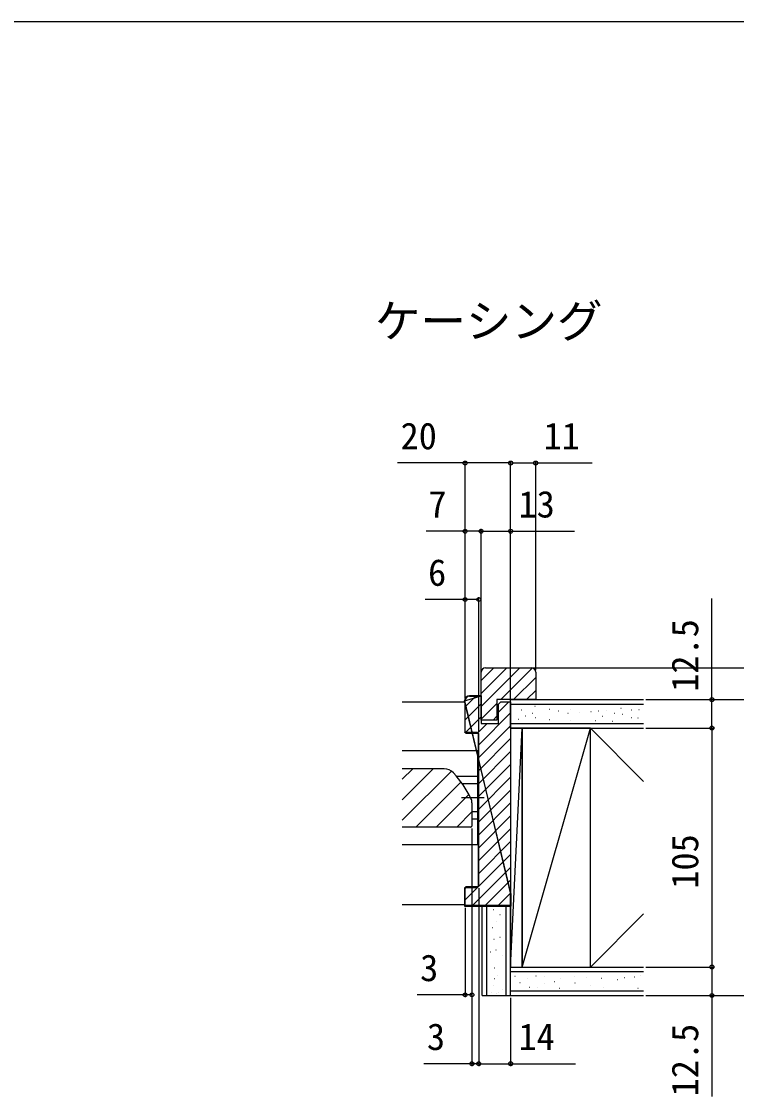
# Model space of a CAD drawing. Units: millimetres, scale not verified. Extents: x -700 to 700, y -1044 to 1040.
# Drawn here: x -84.5 to 229.5, y 523.1 to 995.5 of the extents above; entities that cross this region are included whole.
import ezdxf
from ezdxf.enums import TextEntityAlignment as Align

# ---------------------------------------------------------------- set-up
doc = ezdxf.new("R2010")
doc.units = ezdxf.units.MM
doc.header["$LTSCALE"] = 6
for name, color, linetype in [('0-2_USER1', 3, 'Continuous'), ('0-3_YKK_11', 7, 'Continuous'), ('0-4_YKK_12', 2, 'Continuous'), ('0-5_YKK_13', 4, 'Continuous'), ('0-7_YKK_D', 6, 'Continuous'), ('0-8_YKK_ZWAK', 7, 'Continuous'), ('0-9_YSS_K', 3, 'Continuous'), ('0-A_YSS_KE', 3, 'Continuous')]:
    doc.layers.add(name, color=color, linetype=linetype)
doc.styles.add('ＭＳ ゴシック', font='')
doc.styles.get('ＭＳ ゴシック').set_extended_font_data('MS Gothic')

msp = doc.modelspace()

# ---------------------------------------------------------------- linework, layer by layer
at = {"layer": '0-3_YKK_11'}
for p, q in [((117.551, 692), (117.551, 699.2)), ((117.351, 692), (117.551, 692))]:
    msp.add_line(p, q, dxfattribs=at)
for points in [[(110.151, 697), (117.551, 699.2), (112.351, 699.2)], [(110.151, 683.417), (110.768, 682.8), (115.768, 682.8), (116.151, 682.417), (116.151, 615.583), (115.768, 615.2), (110.768, 615.2), (110.151, 614.583), (110.151, 606.8), (130.551, 606.8), (130.551, 612), (110.151, 697), (130.351, 612)], [(130.351, 696.5), (130.351, 607), (110.351, 607), (110.351, 614.5), (110.851, 615), (115.851, 615), (116.351, 615.5), (116.351, 682.5), (115.851, 683), (110.851, 683), (110.351, 683.5), (110.351, 697)], [(112.351, 699), (117.351, 699), (117.351, 687), (125.051, 687), (125.051, 695.5), (126.051, 696.5), (130.351, 696.5)]]:
    msp.add_lwpolyline(points, dxfattribs=at)
for radius in [2.2, 2]:
    msp.add_arc((112.351, 697), radius, 90.00001, 179.99999, dxfattribs=at)
at = {"layer": '0-4_YKK_12'}
for p, q in [((82.753, 696.5), (110.351, 696.5)), ((82.753, 675.2), (115.851, 675.2)), ((115.851, 675.2), (115.851, 633.8)), ((101.109, 667.1), (82.753, 667.1)), ((82.753, 662.504), (87.349, 667.1)), ((82.753, 653.523), (96.329, 667.1)), ((82.753, 644.543), (104.319, 666.11)), ((88.69, 641.5), (108.552, 661.363)), ((106.569, 663.85), (115.851, 663.85)), ((109.069, 660.65), (115.851, 660.65)), ((97.67, 641.5), (112.024, 655.854)), ((113.351, 652.1), (113.351, 641.826)), ((106.65, 641.5), (113.351, 648.201)), ((113.351, 648.35), (115.851, 648.35)), ((113.351, 645.15), (115.851, 645.15)), ((112.651, 641.5), (82.753, 641.5)), ((112.651, 641.5), (113.351, 641.826)), ((82.753, 633.8), (115.851, 633.8)), ((82.753, 607.5), (110.351, 607.5))]:
    msp.add_line(p, q, dxfattribs=at)
for centre, radius, start, end in [((101.109, 661.4), 5.7, 43.22166, 90), ((73.418, 635.377), 43.7, 25.39153, 43.22166), ((108.651, 652.1), 4.7, 0, 25.39153)]:
    msp.add_arc(centre, radius, start, end, dxfattribs=at)
at = {"layer": '0-5_YKK_13'}
msp.add_line((108.834, 654.5), (118.653, 654.5), dxfattribs=at)
at = {"layer": '0-7_YKK_D'}
for p, q in [((110.351, 698.5), (110.351, 802.5)), ((130.351, 697.5), (130.351, 802.5)), ((130.351, 697.5), (130.351, 802.5)), ((141.351, 710.5), (141.351, 802.5)), ((110.351, 698), (110.351, 772.5)), ((117.351, 700), (117.351, 772.5)), ((117.351, 710.5), (117.351, 772.5)), ((130.351, 697.5), (130.351, 772.5)), ((110.351, 698), (110.351, 742.5)), ((116.351, 683.5), (116.351, 742.5)), ((140.351, 711.5), (249.757, 711.5)), ((189.757, 697.5), (249.757, 697.5)), ((189.757, 697.5), (249.757, 697.5)), ((189.757, 697.5), (219.757, 697.5)), ((189.757, 685), (219.757, 685)), ((189.757, 685), (219.757, 685)), ((218.757, 685), (218.757, 580)), ((113.351, 640.826), (113.351, 566.765)), ((113.351, 640.826), (113.351, 536.5)), ((116.351, 614.583), (116.351, 536.5)), ((116.351, 614.583), (116.351, 536.5)), ((110.351, 606), (110.351, 566.765)), ((189.757, 580), (219.757, 580)), ((189.757, 580), (219.757, 580)), ((110.351, 567.765), (89.278, 567.765)), ((113.351, 567.765), (110.351, 567.765)), ((189.757, 567.5), (219.757, 567.5)), ((189.757, 567.5), (249.757, 567.5)), ((130.351, 566.5), (130.351, 536.5)), ((113.351, 537.5), (92.278, 537.5)), ((116.351, 537.5), (113.351, 537.5)), ((116.351, 537.5), (119.751, 537.5))]:
    msp.add_line(p, q, dxfattribs=at)
for points in [[(130.351, 801.5), (110.351, 801.5), (80.678, 801.5)], [(130.351, 801.5), (141.351, 801.5), (166.205, 801.5)], [(117.351, 771.5), (110.351, 771.5), (93.314, 771.5)], [(117.351, 771.5), (130.351, 771.5), (158.387, 771.5)], [(218.757, 685), (218.757, 697.5), (218.757, 741.9)], [(116.351, 741.5), (110.351, 741.5), (92.86, 741.5)], [(218.757, 580), (218.757, 567.5), (218.757, 523.1)], [(116.351, 537.5), (130.351, 537.5), (158.842, 537.5)]]:
    msp.add_lwpolyline(points, dxfattribs=at)
for centre in [(110.351, 801.5), (130.351, 801.5), (130.351, 801.5), (141.351, 801.5), (110.351, 771.5), (117.351, 771.5), (117.351, 771.5), (130.351, 771.5), (110.351, 741.5), (116.351, 741.5), (218.757, 697.5), (218.757, 685), (218.757, 685), (218.757, 580), (218.757, 580), (110.351, 567.765), (113.351, 567.765), (218.757, 567.5), (113.351, 537.5), (116.351, 537.5), (116.351, 537.5), (130.351, 537.5)]:
    msp.add_circle(centre, 0.85, dxfattribs=at)
at = {"layer": '0-8_YKK_ZWAK'}
msp.add_line((-700, 995.5), (700, 995.5), dxfattribs=at)
at = {"layer": '0-9_YSS_K'}
for p, q in [((117.351, 705.843), (123.008, 711.5)), ((117.351, 700.186), (128.664, 711.5)), ((117.351, 694.529), (134.321, 711.5)), ((125.978, 697.5), (139.901, 711.423)), ((131.635, 697.5), (141.351, 707.216)), ((137.292, 697.5), (141.351, 701.559)), ((110.351, 694.314), (115.037, 699)), ((110.351, 688.657), (117.351, 695.657)), ((117.351, 688.873), (124.351, 695.873)), ((125.051, 692.043), (129.507, 696.5)), ((130.351, 685), (130.351, 697.5)), ((130.351, 697.5), (188.757, 697.5)), ((130.351, 685), (130.351, 697.5)), ((130.351, 695.5), (188.757, 695.5)), ((140.967, 694.682), (141.067, 694.682)), ((110.601, 683.25), (117.351, 690)), ((116.351, 677.687), (130.351, 691.687)), ((122.635, 688.5), (124.351, 690.216)), ((134.945, 693.055), (135.045, 693.055)), ((136.735, 690.452), (136.835, 690.452)), ((139.828, 691.591), (139.928, 691.591)), ((147.315, 693.381), (147.415, 693.381)), ((151.385, 692.567), (151.485, 692.567)), ((155.454, 691.591), (155.554, 691.591)), ((156.431, 693.055), (156.531, 693.055)), ((160.663, 691.916), (160.763, 691.916)), ((165.546, 692.242), (165.646, 692.242)), ((168.801, 692.567), (168.901, 692.567)), ((170.754, 690.289), (170.854, 690.289)), ((172.382, 692.73), (172.482, 692.73)), ((175.963, 691.591), (176.063, 691.591)), ((178.73, 693.706), (178.83, 693.706)), ((179.381, 691.103), (179.481, 691.103)), ((183.288, 693.055), (183.388, 693.055)), ((186.706, 693.218), (186.806, 693.218)), ((186.706, 693.218), (186.806, 693.218)), ((115.929, 682.922), (120.007, 687)), ((116.351, 672.03), (130.351, 686.03)), ((130.351, 687), (188.757, 687)), ((130.351, 580), (135.351, 685)), ((130.351, 685), (188.757, 685)), ((133.805, 688.987), (133.905, 688.987)), ((135.351, 580), (165.351, 685)), ((141.13, 689.638), (141.23, 689.638)), ((147.315, 688.825), (147.415, 688.825)), ((156.593, 688.337), (156.693, 688.337)), ((165.351, 685), (188.757, 661.594)), ((167.662, 688.337), (167.762, 688.337)), ((175.149, 688.011), (175.249, 688.011)), ((183.288, 689.638), (183.388, 689.638)), ((186.218, 689.476), (186.318, 689.476)), ((116.351, 666.373), (130.351, 680.373)), ((116.351, 660.716), (130.351, 674.716)), ((116.351, 655.059), (130.351, 669.059)), ((116.351, 649.402), (130.351, 663.402)), ((116.351, 643.745), (130.351, 657.745)), ((116.351, 638.089), (130.351, 652.089)), ((116.351, 632.432), (130.351, 646.432)), ((116.351, 626.775), (130.351, 640.775)), ((116.351, 621.118), (130.351, 635.118)), ((110.351, 609.461), (130.351, 629.461)), ((113.546, 607), (130.351, 623.804)), ((119.203, 607), (130.351, 618.147)), ((124.86, 607), (130.351, 612.491)), ((130.351, 567.5), (130.351, 613.5)), ((117.851, 567.5), (117.851, 607)), ((130.351, 607), (117.851, 607)), ((119.851, 567.5), (119.851, 607)), ((122.795, 605.332), (122.895, 605.332)), ((128.351, 567.5), (128.351, 607)), ((124.214, 600.012), (124.314, 600.012)), ((125.634, 603.027), (125.734, 603.027)), ((165.351, 580), (188.757, 603.406)), ((122.44, 597.352), (122.54, 597.352)), ((122.973, 592.209), (123.073, 592.209)), ((125.634, 593.096), (125.734, 593.096)), ((121.376, 586.711), (121.476, 586.711)), ((123.86, 587.598), (123.96, 587.598)), ((126.875, 584.938), (126.975, 584.938)), ((123.15, 579.618), (123.25, 579.618)), ((130.351, 580), (188.757, 580)), ((130.351, 567.5), (130.351, 580)), ((130.351, 578), (188.757, 578)), ((122.618, 571.992), (122.718, 571.992)), ((123.327, 575.007), (123.427, 575.007)), ((124.392, 576.248), (124.492, 576.248)), ((132.169, 575.913), (132.269, 575.913)), ((134.448, 573.147), (134.548, 573.147)), ((137.866, 574.937), (137.966, 574.937)), ((141.447, 576.076), (141.547, 576.076)), ((145.028, 575.75), (145.128, 575.75)), ((145.19, 572.659), (145.29, 572.659)), ((149.585, 573.635), (149.685, 573.635)), ((152.027, 574.937), (152.127, 574.937)), ((158.212, 575.75), (158.312, 575.75)), ((158.538, 572.984), (158.638, 572.984)), ((163.746, 575.425), (163.846, 575.425)), ((165.211, 572.008), (165.311, 572.008)), ((170.094, 575.099), (170.194, 575.099)), ((177.256, 574.448), (177.356, 574.448)), ((180.349, 575.425), (180.449, 575.425)), ((184.581, 575.75), (184.681, 575.75)), ((187.348, 576.238), (187.448, 576.238)), ((117.851, 567.5), (130.351, 567.5)), ((121.731, 568.642), (121.831, 568.642)), ((121.731, 568.642), (121.831, 568.642)), ((124.214, 568.445), (124.314, 568.445)), ((125.101, 568.82), (125.201, 568.82)), ((126.875, 570.219), (126.975, 570.219)), ((130.351, 569.5), (188.757, 569.5)), ((130.351, 567.5), (188.757, 567.5)), ((138.517, 571.194), (138.617, 571.194)), ((138.517, 571.194), (138.617, 571.194)), ((141.935, 571.194), (142.035, 571.194)), ((151.864, 570.706), (151.964, 570.706)), ((171.234, 571.032), (171.334, 571.032)), ((180.186, 569.567), (180.286, 569.567)), ((186.209, 570.706), (186.309, 570.706))]:
    msp.add_line(p, q, dxfattribs=at)
for points in [[(130.351, 580), (135.351, 580), (135.351, 685), (130.351, 685)], [(135.351, 580), (165.351, 580), (165.351, 685), (135.351, 685)]]:
    msp.add_lwpolyline(points, close=True, dxfattribs=at)
at = {"layer": '0-A_YSS_KE'}
for p, q in [((117.351, 688.5), (117.351, 709.5)), ((119.351, 711.5), (139.351, 711.5))]:
    msp.add_line(p, q, dxfattribs=at)
msp.add_lwpolyline([(141.351, 709.5), (141.351, 697.5), (124.351, 697.5), (124.351, 688.5), (117.351, 688.5)], dxfattribs=at)
for centre, start, end in [((119.351, 709.5), 90.00001, 179.99999), ((139.351, 709.5), 0.00001, 89.99999)]:
    msp.add_arc(centre, 2, start, end, dxfattribs=at)

# ---------------------------------------------------------------- texts
at = {"layer": '0-2_USER1', "style": 'ＭＳ ゴシック'}
msp.add_text('    ケーシング', height=14.66, dxfattribs=at).set_placement((30.825, 852.174), align=Align.BOTTOM_LEFT)
at = {"layer": '0-7_YKK_D', "style": 'ＭＳ ゴシック'}
for s, p in [('20', (81.996, 804)), ('11', (144.796, 804)), ('7', (94.269, 774)), ('13', (133.796, 774)), ('6', (94.087, 744)), ('3', (90.596, 570.265)), ('3', (93.596, 540)), ('14', (133.796, 540))]:
    msp.add_text(s, height=11.73, dxfattribs=at).set_placement(p, align=Align.BOTTOM_LEFT)
for s, p in [('12.5', (216.257, 700.945)), ('105', (216.257, 614.409)), ('12.5', (216.257, 523.145))]:
    msp.add_text(s, height=11.73, rotation=90, dxfattribs=at).set_placement(p, align=Align.BOTTOM_LEFT)

doc.saveas('drawing.dxf')
